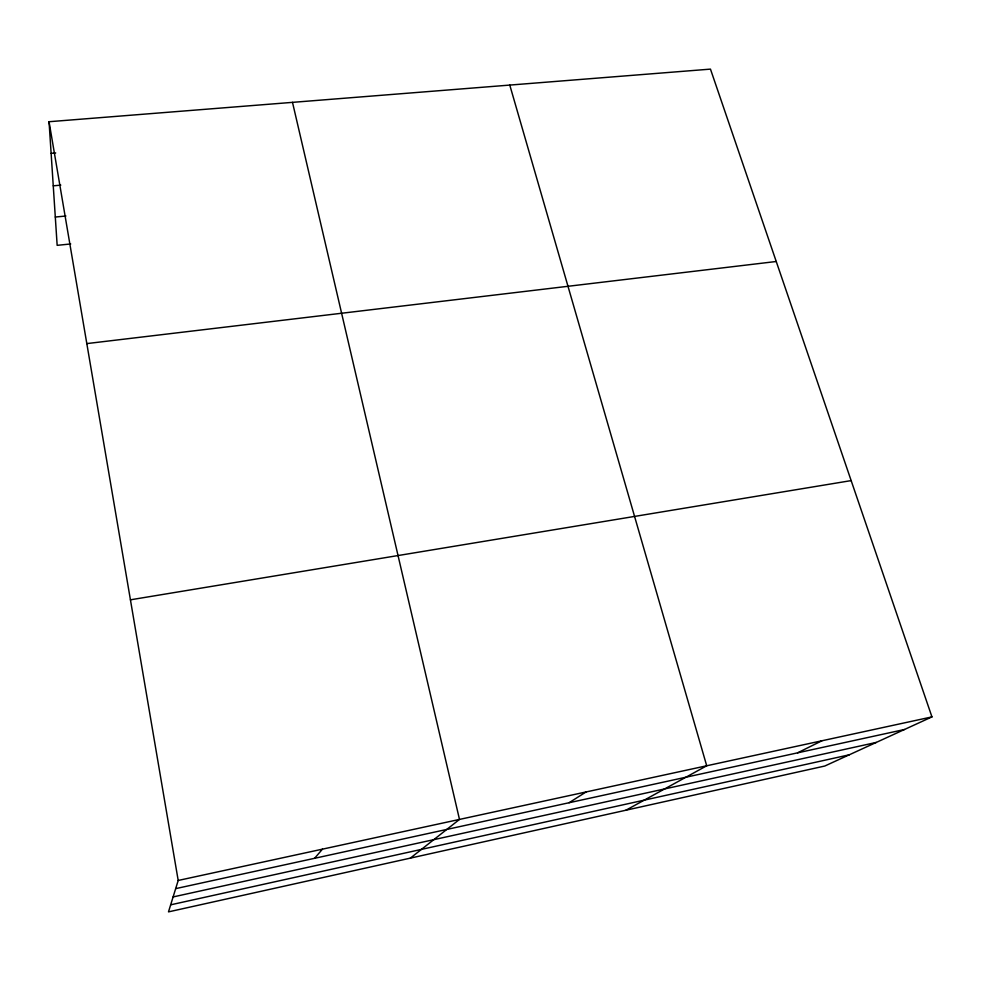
<?xml version="1.0" encoding="UTF-8"?>
<svg xmlns="http://www.w3.org/2000/svg" width="981" height="981" viewBox="0 0 981 981"><rect width="100%" height="100%" fill="white"/><g stroke="black" fill="none" stroke-linecap="round" stroke-linejoin="round"><path stroke-width="1.47" d="M49.05 121.718L178.199 880.46L168.487 911.876L824.788 766.026L931.95 716.903L710.465 69.124L49.05 121.718L57.156 245.336L70.73 243.962M314.57 858.314L322.467 849.154M410.328 858.142L459.488 819.429L292.497 102.355M569.066 802.74L586.049 791.961M625.89 810.232L706.712 765.781L509.777 85.077M797.578 752.844L821.894 740.79M173.097 896.941L876.266 742.433M170.669 904.825L849.252 754.818M175.66 888.639L904.457 729.508M178.199 880.46L931.95 716.903M130.424 599.82L851.152 480.604M86.819 343.595L776.241 261.498M55.292 217.034L65.911 216.016M53.256 185.826L60.797 185.139M51.122 153.33L55.696 152.938"/></g></svg>
